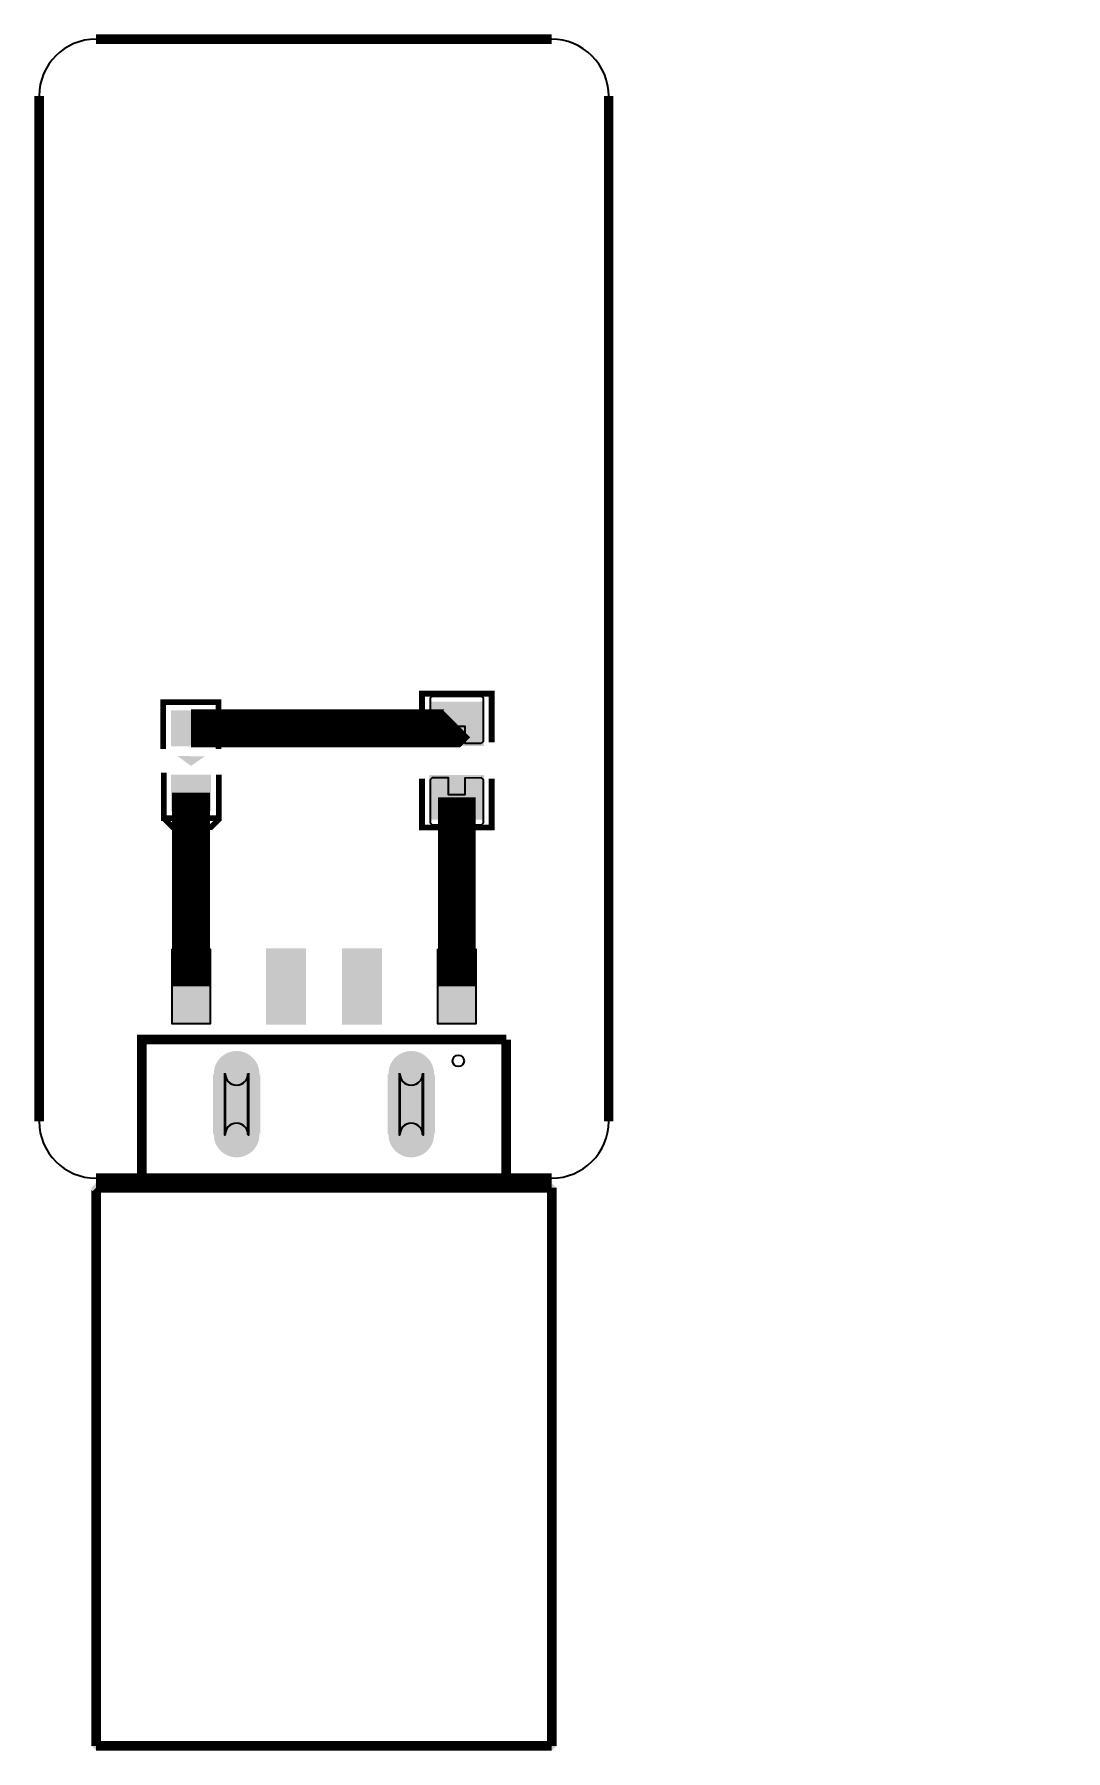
# Model space of a CAD drawing. Header units: millimetres. Extents: x -0.1 to 27, y -15.1 to 30.1.
import ezdxf

# ---------------------------------------------------------------- set-up
doc = ezdxf.new("R2010")
doc.units = ezdxf.units.MM
for name, color, linetype, true_color in [('BoardOutLine', 7, 'Continuous', 0xff00ff), ('BottomSolderMaskLayer', 7, 'Continuous', 0xaa00ff), ('Document', 7, 'Continuous', 0xffffff), ('Multi-Layer', 7, 'Continuous', 0xc0c0c0), ('TopLayer', 7, 'Continuous', 0xff0000), ('TopPasteMaskLayer', 7, 'Continuous', 0x808080), ('TopSilkLayer', 7, 'Continuous', 0xffcc00), ('TopSolderMaskLayer', 7, 'Continuous', 0x800080)]:
    doc.layers.add(name, color=color, linetype=linetype, true_color=true_color)

msp = doc.modelspace()

# ---------------------------------------------------------------- hatches: boundary and pattern name
at = {"layer": 'BottomSolderMaskLayer'}
for points in [[(5.825655099999882, 2.763737714285867, -0.7853981633974483), (4.575644899999882, 2.763737714285867), (4.575644899999882, 1.135162285714273, -0.7853981633974483), (5.825655099999882, 1.135162285714273)], [(10.425595099999942, 2.763737714285867, -0.7853981633974483), (9.175584899999944, 2.763737714285867), (9.175584899999944, 1.135162285714273, -0.7853981633974483), (10.425595099999942, 1.135162285714273)]]:
    msp.add_hatch(color=256, dxfattribs=at).paths.add_polyline_path(points)
at = {"layer": 'Document'}
msp.add_hatch(color=256, dxfattribs=at).paths.add_polyline_path([(1.3807693999999628, -0.25052019999998265), (1.3807693999999628, -14.950490800000011), (1.5007590000000164, -15.070480400000065), (13.510717199999931, -15.070480400000065), (13.620724600000017, -14.960472999999979), (13.620724600000017, -0.25049479999995583), (13.510742599999844, -0.14051280000001043), (13.390727599999877, -0.14051280000001043), (13.390727599999877, -14.84048340000004), (1.6207485999999562, -14.84048340000004), (1.6207485999999562, -0.13050520000001598), (1.4907513999999082, -0.13050520000001598)])
at = {"layer": 'Multi-Layer'}
for points in [[(5.800648799999882, 2.7494484000001194, -0.7853981633974483), (4.6006511999998825, 2.7494484000001194), (4.6006511999998825, 1.1494516000000203, -0.7853981633974483), (5.800648799999882, 1.1494516000000203)], [(10.400588799999943, 2.7494484000001194, -0.7853981633974483), (9.200591199999943, 2.7494484000001194), (9.200591199999943, 1.1494516000000203, -0.7853981633974483), (10.400588799999943, 1.1494516000000203)]]:
    msp.add_hatch(color=256, dxfattribs=at).paths.add_polyline_path(points)
at = {"layer": 'TopLayer'}
for points in [[(4.499991000000023, 11.400129600000014), (3.4999930000000177, 11.400129600000014), (3.4999930000000177, 12.30005159999996), (4.499991000000023, 12.30005159999996)], [(11.688495799999941, 11.400002599999993), (10.311510999999996, 11.400002599999993), (10.311510999999996, 12.5325378), (11.688495799999941, 12.5325378)], [(4.499991000000023, 9.700132999999937), (3.4999930000000177, 9.700132999999937), (3.4999930000000177, 10.600054999999998), (4.499991000000023, 10.600054999999998)], [(11.688495799999941, 10.600004200000058), (10.311510999999996, 10.600004200000058), (10.311510999999996, 9.467468999999937), (11.688495799999941, 9.467468999999937)], [(3.500754999999913, 6.029528199999959), (4.500752999999918, 6.029528199999959), (4.500752999999918, 4.069511799999873), (3.500754999999913, 4.069511799999873)], [(6.000623000000019, 6.029528199999959), (7.000621000000024, 6.029528199999959), (7.000621000000024, 4.069511799999873), (6.000623000000019, 4.069511799999873)], [(8.000619000000029, 6.029528199999959), (9.000617000000034, 6.029528199999959), (9.000617000000034, 4.069511799999873), (8.000619000000029, 4.069511799999873)], [(10.500740999999948, 6.029528199999959), (11.500738999999953, 6.029528199999959), (11.500738999999953, 4.069511799999873), (10.500740999999948, 4.069511799999873)]]:
    msp.add_hatch(color=256, dxfattribs=at).paths.add_polyline_path(points)
at = {"layer": 'TopPasteMaskLayer'}
for points in [[(4.499991000000023, 11.400129600000014), (3.4999930000000177, 11.400129600000014), (3.4999930000000177, 12.30005159999996), (4.499991000000023, 12.30005159999996)], [(4.499991000000023, 9.700132999999937), (3.4999930000000177, 9.700132999999937), (3.4999930000000177, 10.600054999999998), (4.499991000000023, 10.600054999999998)], [(6.0006991999999855, 6.029477400000019), (7.000722599999904, 6.029477400000019), (7.000722599999904, 4.06943560000002), (6.0006991999999855, 4.06943560000002)], [(8.000720599999909, 6.029477400000019), (9.0006932, 6.029477400000019), (9.0006932, 4.06943560000002), (8.000720599999909, 4.06943560000002)], [(4.6007273999999825, 2.749397601543137), (4.601781159554662, 2.7849419066920973), (4.604938735351766, 2.820361361131745), (4.610189036291445, 2.8555315527401035), (4.617513620500972, 2.8903289449394833), (4.626886760111233, 2.9246313106242496), (4.638275531628892, 2.9583181614868863), (4.6516399315795525, 2.9912711712382816), (4.666933017022188, 3.023374591233164), (4.684101070438032, 3.054515657040838), (4.703083788414801, 3.0845849845347857), (4.723814493464829, 3.113476954108478), (4.746220368233139, 3.141090081667585), (4.77022271126873, 3.1673273750972157), (4.795737213469124, 3.1920966749498803), (4.822674254217304, 3.215310978158641), (4.850939216177153, 3.236888743638815), (4.880432817641918, 3.256754178704682), (4.91105146126381, 3.2748375052925667), (4.942687597943063, 3.2910752050601104), (4.975230104598609, 3.3054102424962366), (5.00856467449205, 3.3177922652604366), (5.04257421873433, 3.328177781047316), (5.077139277563788, 3.336530310354874), (5.1121384399540375, 3.342820514620257), (5.14744877007422, 3.3470262992718744), (5.182946239104808, 3.3491328913383995), (5.218506160895117, 3.3491328913383995), (5.254003629925933, 3.3470262992718744), (5.289313960045888, 3.342820514620257), (5.324313122436138, 3.336530310354874), (5.358878181265595, 3.328177781047316), (5.392887725507876, 3.3177922652604366), (5.426222295401317, 3.3054102424962366), (5.45876480205709, 3.2910752050601104), (5.490400938736116, 3.2748375052925667), (5.521019582358008, 3.256754178704682), (5.550513183822773, 3.236888743638815), (5.578778145782849, 3.215310978158641), (5.6057151865308015, 3.1920966749498803), (5.631229688731196, 3.1673273750972157), (5.655232031767014, 3.141090081667585), (5.677637906535097, 3.113476954108478), (5.698368611585124, 3.0845849845347857), (5.717351329561893, 3.054515657040838), (5.734519382977737, 3.023374591233164), (5.749812468420373, 2.9912711712382816), (5.763176868371033, 2.9583181614868863), (5.774565639888692, 2.9246313106242496), (5.783938779499181, 2.8903289449394833), (5.791263363708481, 2.8555315527401035), (5.79651366464816, 2.820361361131745), (5.799671240445264, 2.7849419066920973), (5.800724999999943, 2.749397601543137), (5.800724999999943, 1.1494007984567816), (5.799671240445264, 1.1138564933079351), (5.79651366464816, 1.0784370388681737), (5.791263363708481, 1.0432668472598152), (5.783938779499181, 1.0084694550604354), (5.774565639888692, 0.9741670893756691), (5.763176868371033, 0.9404802385131461), (5.749812468420373, 0.9075272287616372), (5.734519382977737, 0.8754238087667545), (5.717351329561893, 0.8442827429591944), (5.698368611585124, 0.8142134154652467), (5.677637906535097, 0.7853214458915545), (5.655232031767014, 0.7577083183323339), (5.631229688731196, 0.731471024902703), (5.6057151865308015, 0.7067017250501522), (5.578778145782849, 0.6834874218413916), (5.550513183822773, 0.6619096563611038), (5.521019582358008, 0.6420442212952366), (5.490400938736116, 0.623960894707352), (5.45876480205709, 0.607723194939922), (5.426222295401317, 0.5933881575037958), (5.392887725507876, 0.5810061347394821), (5.358878181265595, 0.5706206189527165), (5.324313122436138, 0.5622680896450447), (5.289313960045888, 0.5559778853797752), (5.254003629925933, 0.5517721007280443), (5.218506160895117, 0.5496655086616329), (5.182946239104808, 0.5496655086616329), (5.14744877007422, 0.5517721007280443), (5.1121384399540375, 0.5559778853797752), (5.077139277563788, 0.5622680896450447), (5.04257421873433, 0.5706206189527165), (5.00856467449205, 0.5810061347394821), (4.975230104598609, 0.5933881575037958), (4.942687597943063, 0.607723194939922), (4.91105146126381, 0.623960894707352), (4.880432817641918, 0.6420442212952366), (4.850939216177153, 0.6619096563611038), (4.822674254217304, 0.6834874218413916), (4.795737213469124, 0.7067017250501522), (4.77022271126873, 0.731471024902703), (4.746220368233139, 0.7577083183323339), (4.723814493464829, 0.7853214458915545), (4.703083788414801, 0.8142134154652467), (4.684101070438032, 0.8442827429591944), (4.666933017022188, 0.8754238087667545), (4.6516399315795525, 0.9075272287616372), (4.638275531628892, 0.9404802385131461), (4.626886760111233, 0.9741670893756691), (4.617513620500972, 1.0084694550604354), (4.610189036291445, 1.0432668472598152), (4.604938735351766, 1.0784370388681737), (4.601781159554662, 1.1138564933079351), (4.6007273999999825, 1.1494007984567816)], [(9.200667400000043, 2.7493975978401295), (9.20172118164362, 2.7849426554154206), (9.204878824068942, 2.820362859651027), (9.21012923594219, 2.855533795790734), (9.21745397500024, 2.8903319246414867), (9.226827312830551, 2.9246350165093418), (9.23821632524357, 2.9583225805359916), (9.251581007917935, 2.9912762879266666), (9.266874416919904, 3.023380387585121), (9.284042833593617, 3.0545221126928936), (9.303025953250767, 3.084592076807553), (9.323757096993063, 3.113484658085781), (9.34616344592348, 3.141098370284567), (9.370166296925959, 3.1673362192346985), (9.395681339113139, 3.1921060435371373), (9.42261894997057, 3.215320838282537), (9.45088451015988, 3.2368990606597663), (9.480378735872705, 3.2567649163772785), (9.510998027567325, 3.274848625894151), (9.542634833868192, 3.2910866695224286), (9.575178029341146, 3.3054220105431114), (9.608513304828534, 3.317804295549081), (9.642523568961565, 3.328190031313966), (9.677089359450179, 3.3365427375625814), (9.712089262697532, 3.3428330751105477), (9.747400340269337, 3.3470389489182253), (9.782898560721264, 3.3491455857007395), (9.818459235261685, 3.3491455858198833), (9.85395745572771, 3.3470389492750883), (9.889268533327936, 3.3428330757038793), (9.924268436617353, 3.336542738390449), (9.958834227161901, 3.328190032373186), (9.992844491364508, 3.317804296836357), (10.02617976693466, 3.305422012053441), (10.058722962503793, 3.291086671250696), (10.090359768913117, 3.2748486278343307), (10.120979060729155, 3.256764918522663), (10.150473286574993, 3.2368990630027383), (10.178738846908914, 3.2153208408147975), (10.205676457921868, 3.192106046249819), (10.231191500274804, 3.1673362221182515), (10.255194351453042, 3.1410983733287594), (10.277600700568314, 3.1134846612802676), (10.298331844504105, 3.084592080140851), (10.317314964362708, 3.0545221161532936), (10.33448338124515, 3.023380391160458), (10.349776790461988, 2.9912762916044358), (10.36314147335736, 2.9583225843032324), (10.374530485995706, 2.92463502035298), (10.383903824055892, 2.89033192854788), (10.391228563347, 2.85553379974624), (10.39647897545558, 2.8203628636416624), (10.39963661811828, 2.784942659427088), (10.400690400000144, 2.749397601858959), (10.400690400000144, 1.1494008021597892), (10.39963661835634, 1.1138557445846118), (10.396478975931018, 1.0784355403488917), (10.391228564057997, 1.0432646042091847), (10.383903824999948, 1.0084664753585457), (10.374530487169409, 0.974163383490577), (10.363141474756617, 0.9404758194640408), (10.349776792082253, 0.9075221120733659), (10.334483383080283, 0.8754180124149116), (10.317314966406343, 0.8442762873070251), (10.298331846749193, 0.8142063231923657), (10.277600703006897, 0.7853137419141376), (10.255194354076707, 0.7577000297154655), (10.231191503074001, 0.7314621807653339), (10.205676460887048, 0.7066923564627814), (10.178738850029617, 0.6834775617173818), (10.150473289840079, 0.6618993393401524), (10.120979064127482, 0.6420334836226402), (10.090359772432635, 0.6239497741058813), (10.058722966131995, 0.6077117304774902), (10.026179770658814, 0.5933763894568074), (9.992844495171653, 0.5809941044508378), (9.958834231038395, 0.5706083686860666), (9.924268440550009, 0.5622556624373374), (9.889268537302655, 0.555965324889371), (9.853957459730623, 0.5517594510818071), (9.818459239278923, 0.5496528142991792), (9.782898564738275, 0.5496528141801491), (9.747400344272478, 0.5517594507248305), (9.712089266672251, 0.5559653242960394), (9.677089363382834, 0.5622556616094698), (9.642523572838286, 0.5706083676267326), (9.608513308635452, 0.5809941031636754), (9.5751780330653, 0.5933763879464777), (9.542634837496394, 0.6077117287492229), (9.510998031086842, 0.623949772165588), (9.480378739271032, 0.6420334814772559), (9.450884513425194, 0.6618993369972941), (9.422618953091273, 0.6834775591851212), (9.39568134207832, 0.7066923537500998), (9.370166299725383, 0.7314621778816672), (9.346163448547145, 0.7577000266711593), (9.323757099431646, 0.7853137387197648), (9.303025955496082, 0.8142063198590677), (9.284042835637251, 0.8442762838466251), (9.26687441875481, 0.8754180088394605), (9.251581009537972, 0.907522108395483), (9.238216326642828, 0.9404758156966864), (9.226827314004481, 0.9741633796470524), (9.217453975944068, 1.0084664714520386), (9.21012923665296, 1.0432646002536785), (9.20487882454438, 1.07843553635837), (9.20172118188168, 1.1138557405728307), (9.200667400000043, 1.1494007981410732)]]:
    msp.add_hatch(color=256, dxfattribs=at).paths.add_polyline_path(points)
at = {"layer": 'TopSilkLayer'}
msp.add_hatch(color=256, dxfattribs=at).paths.add_polyline_path([(4.35998619999998, 11.110010800000055), (3.640074000000027, 11.120069199999875), (4.000068200000101, 10.860074799999893)])
at = {"layer": 'TopSolderMaskLayer'}
for points in [[(4.525391000000013, 11.374728166186742), (3.474593000000027, 11.374728166186742), (3.474593000000027, 12.325450166186897), (4.525391000000013, 12.325450166186897)], [(11.719379347142535, 11.37911493836907), (10.280629731497243, 11.37911493836907), (10.280629731497243, 12.553431083898658), (11.719379347142535, 12.553431083898658)], [(4.525391000000013, 9.674732999999947), (3.474593000000027, 9.674732999999947), (3.474593000000027, 10.625454999999988), (4.525391000000013, 10.625454999999988)], [(11.719379347142535, 10.620893735720301), (10.280629731497243, 10.620893735720301), (10.280629731497243, 9.446577590190486), (11.719379347142535, 9.446577590190486)], [(3.4757486999998264, 6.054534824062671), (4.525759300000004, 6.054534824062671), (4.525759300000004, 4.0445051759372745), (3.4757486999998264, 4.0445051759372745)], [(5.975616699999932, 6.054534824062671), (7.025627299999883, 6.054534824062671), (7.025627299999883, 4.0445051759372745), (5.975616699999932, 4.0445051759372745)], [(7.975612699999942, 6.054534824062671), (9.025623299999893, 6.054534824062671), (9.025623299999893, 4.0445051759372745), (7.975612699999942, 4.0445051759372745)], [(10.475734700000089, 6.054534824062671), (11.52574530000004, 6.054534824062671), (11.52574530000004, 4.0445051759372745), (10.475734700000089, 4.0445051759372745)], [(5.825655099999882, 2.763737714285867, -0.7853981633974483), (4.575644899999882, 2.763737714285867), (4.575644899999882, 1.135162285714273, -0.7853981633974483), (5.825655099999882, 1.135162285714273)], [(10.425595099999942, 2.763737714285867, -0.7853981633974483), (9.175584899999944, 2.763737714285867), (9.175584899999944, 1.135162285714273, -0.7853981633974483), (10.425595099999942, 1.135162285714273)]]:
    msp.add_hatch(color=256, dxfattribs=at).paths.add_polyline_path(points)

# ---------------------------------------------------------------- linework, layer by layer
at = {"layer": 'BoardOutLine', "const_width": 0.254}
for points in [[(1.4999969999998939, 29.999990799999978), (13.499998399999981, 29.999990799999978)], [(0, 1.4999969999998939), (0, 28.49999379999997)], [(14.999995399999875, 28.49999379999997), (14.999995399999875, 1.4999969999998939)], [(13.499998399999981, 0), (1.4999969999998939, 0)], [(1.5007590000000164, -14.950440000000071), (1.5007590000000164, -0.2505710000000363), (1.500631999999996, -0.2504440000000159)], [(13.500607999999943, -0.2504440000000159), (1.500631999999996, -0.2504440000000159)], [(13.500607999999943, -0.2504440000000159), (13.500607999999943, -14.950440000000071)]]:
    msp.add_lwpolyline(points, dxfattribs=at)
at = {"layer": 'BoardOutLine'}
for centre, start, end in [((1.4999969999998939, 28.49999379999997), 90, 180), ((13.499998399999981, 28.49999379999997), 359.9999999999971, 90), ((1.4999969999998939, 1.4999969999998939), 180.00000000000148, 270), ((13.499998399999981, 1.4999969999998939), 270, 0)]:
    msp.add_arc(centre, 1.499997, start, end, dxfattribs=at)
at = {"layer": 'BottomSolderMaskLayer'}
for points in [[(4.8881209913979315, 2.763815275345678), (4.8881209913979315, 1.1352398467741978)], [(5.513126091397931, 2.763815275345678), (5.513126091397931, 1.1352398467741978)], [(9.488113908602122, 2.763815275345678), (9.488113908602122, 1.1352398467741978)], [(10.113119008602121, 2.763815275345678), (10.113119008602121, 1.1352398467741978)]]:
    msp.add_lwpolyline(points, close=True, dxfattribs=at)
for centre, start, end in [((5.200623541397931, 2.763815275345678), 180, 0), ((9.800616458602121, 2.763815275345678), 180, 0), ((5.200623541397931, 1.1352398467741978), 0, 180), ((9.800616458602121, 1.1352398467741978), 0, 180)]:
    msp.add_arc(centre, 0.31250255000000005, start, end, dxfattribs=at)
at = {"layer": 'Document'}
msp.add_circle((11.040871999999922, 3.08940199999995), 0.150114, dxfattribs=at)
at = {"layer": 'Multi-Layer'}
for points in [[(4.900625199999969, 2.7495245999999725), (4.900625199999969, 1.149527799999987)], [(5.500623999999969, 2.7495245999999725), (5.500623999999969, 1.149527799999987)], [(9.500615999999855, 2.7495245999999725), (9.500615999999855, 1.149527799999987)], [(10.100614799999857, 2.7495245999999725), (10.100614799999857, 1.149527799999987)]]:
    msp.add_lwpolyline(points, close=True, dxfattribs=at)
for centre, start, end in [((5.200624599999969, 2.7495245999999725), 180, 0), ((9.800615399999856, 2.7495245999999725), 180, 0), ((5.200624599999969, 1.149527799999987), 0, 180), ((9.800615399999856, 1.149527799999987), 0, 180)]:
    msp.add_arc(centre, 0.2999994, start, end, dxfattribs=at)
at = {"layer": 'TopLayer', "const_width": 0.9999979999999999}
for points in [[(10.999977999999942, 11.966193999999973), (10.883899999999926, 11.850115999999957), (3.9999919999999065, 11.850115999999957)], [(4.000499999999988, 10.14984000000004), (4.000499999999988, 5.0495200000000295)], [(11.000740000000064, 5.0495200000000295), (11.000740000000064, 10.033000000000015)]]:
    msp.add_lwpolyline(points, dxfattribs=at)
at = {"layer": 'TopPasteMaskLayer'}
for points in [[(11.640007200000014, 11.449989800000026), (11.22004359999994, 11.450015199999939), (11.22004359999994, 11.894997799999942), (10.770057199999997, 11.894997799999942), (10.770057199999997, 11.455018999999993), (10.360024999999837, 11.449989800000026), (10.310012399999891, 11.500002399999971), (10.310012399999891, 12.649987399999986), (10.360024999999837, 12.699999999999932), (11.640007200000014, 12.699999999999932), (11.690019799999959, 12.649987399999986), (11.690019799999959, 11.500002399999971)], [(11.640007200000014, 9.299981399999865), (10.360024999999837, 9.299981399999865), (10.310012399999891, 9.349994000000038), (10.310012399999891, 10.500004399999966), (10.360024999999837, 10.549991599999998), (10.770057199999997, 10.555020799999966), (10.770057199999997, 10.105008999999995), (11.22004359999994, 10.105008999999995), (11.22004359999994, 10.545013199999971), (11.640007200000014, 10.549991599999998), (11.690019799999959, 10.500004399999966), (11.690019799999959, 9.349994000000038)], [(3.50085660000002, 6.029477400000019), (4.500854600000025, 6.029477400000019), (4.500854600000025, 4.06943560000002), (3.50085660000002, 4.06943560000002)], [(10.500817199999915, 6.029477400000019), (11.50081519999992, 6.029477400000019), (11.50081519999992, 4.06943560000002), (10.500817199999915, 4.06943560000002)]]:
    msp.add_lwpolyline(points, close=True, dxfattribs=at)
at = {"layer": 'TopSilkLayer'}
for points, const_width in [([(11.917095799999856, 11.476202599999965), (11.917095799999856, 12.761137799999915), (10.082911000000081, 12.761137799999915), (10.082911000000081, 11.476202599999965)], 0.1524), ([(3.2699959999998782, 11.300002799999902), (3.2699959999998782, 12.540005400000041), (4.719980400000054, 12.540005400000041), (4.719980400000054, 11.300002799999902)], 0.15001240000000002), ([(4.729987999999935, 10.6300015999999), (4.729987999999935, 9.480016599999999), (3.2800035999999864, 9.480016599999999), (3.2800035999999864, 10.680014200000073)], 0.15001240000000002), ([(11.917095799999856, 10.523804199999972), (11.917095799999856, 9.238869000000022), (10.082911000000081, 9.238869000000022), (10.082911000000081, 10.523804199999972)], 0.1524), ([(4.729987999999935, 9.480016599999999), (4.729987999999935, 9.449993799999902), (4.529988399999979, 9.249994199999946), (3.510000600000126, 9.249994199999946), (3.480003199999942, 9.28001699999993), (3.2800035999999864, 9.480016599999999)], 0.15001240000000002), ([(12.300737400000003, 3.649471999999946), (2.700756599999977, 3.649471999999946), (2.700756599999977, -0.2504694000000427)], 0.254), ([(12.300737400000003, 3.649471999999946), (12.300737400000003, -0.2504694000000427)], 0.254), ([(1.5007590000000164, -14.950440000000071), (1.5007590000000164, -0.2505964000000631), (1.500631999999996, -0.2504694000000427)], 0.254), ([(13.500607999999943, -0.2504694000000427), (1.500631999999996, -0.2504694000000427)], 0.254), ([(13.500607999999943, -0.2504694000000427), (13.500607999999943, -14.950440000000071)], 0.254), ([(1.5007590000000164, -14.950440000000071), (13.500607999999943, -14.950440000000071)], 0.254)]:
    msp.add_lwpolyline(points, dxfattribs=dict(at, const_width=const_width))
msp.add_circle((11.040871999999922, 3.08940199999995), 0.150114, dxfattribs=at)
at = {"layer": 'TopSolderMaskLayer'}
for points in [[(4.8881209913979315, 2.763815275345678), (4.8881209913979315, 1.1352398467741978)], [(5.513126091397931, 2.763815275345678), (5.513126091397931, 1.1352398467741978)], [(9.488113908602122, 2.763815275345678), (9.488113908602122, 1.1352398467741978)], [(10.113119008602121, 2.763815275345678), (10.113119008602121, 1.1352398467741978)]]:
    msp.add_lwpolyline(points, close=True, dxfattribs=at)
for centre, start, end in [((5.200623541397931, 2.763815275345678), 180, 0), ((9.800616458602121, 2.763815275345678), 180, 0), ((5.200623541397931, 1.1352398467741978), 0, 180), ((9.800616458602121, 1.1352398467741978), 0, 180)]:
    msp.add_arc(centre, 0.31250255000000005, start, end, dxfattribs=at)

doc.saveas('drawing.dxf')
